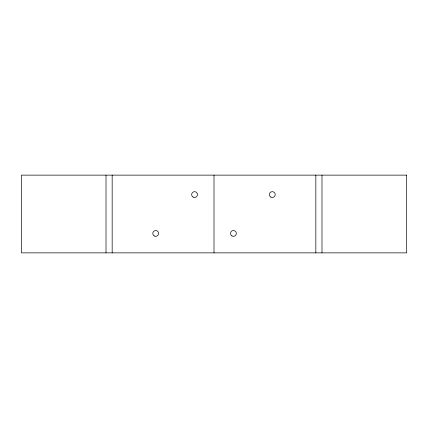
<?xml version="1.0" encoding="UTF-8"?>
<svg xmlns="http://www.w3.org/2000/svg" width="428" height="428" viewBox="0 0 428 428"><rect width="100%" height="100%" fill="white"/><g stroke="black" fill="none" stroke-linecap="round" stroke-linejoin="round"><path stroke-width="0.64" d="M321.99 175.132L321.99 252.868M315.832 175.132L315.832 252.868M214 175.132L214 252.868M112.168 175.132L112.168 252.868M106.01 175.132L106.01 252.868M406.6 175.132L21.4 175.132L21.4 252.868L406.6 252.868L406.6 175.132M270.844 197.094A2.916 2.916 0 0 0 275.215 194.569A2.916 2.916 0 0 0 270.844 192.044A2.916 2.916 0 0 0 270.844 197.094M231.976 235.956A2.916 2.916 0 0 0 236.347 233.431A2.916 2.916 0 0 0 231.976 230.911A2.916 2.916 0 0 0 231.976 235.956M193.108 197.094A2.916 2.916 0 0 0 197.479 194.569A2.916 2.916 0 0 0 193.108 192.044A2.916 2.916 0 0 0 193.108 197.094M154.241 235.956A2.916 2.916 0 0 0 158.617 233.431A2.916 2.916 0 0 0 154.241 230.911A2.916 2.916 0 0 0 154.241 235.956"/></g></svg>
